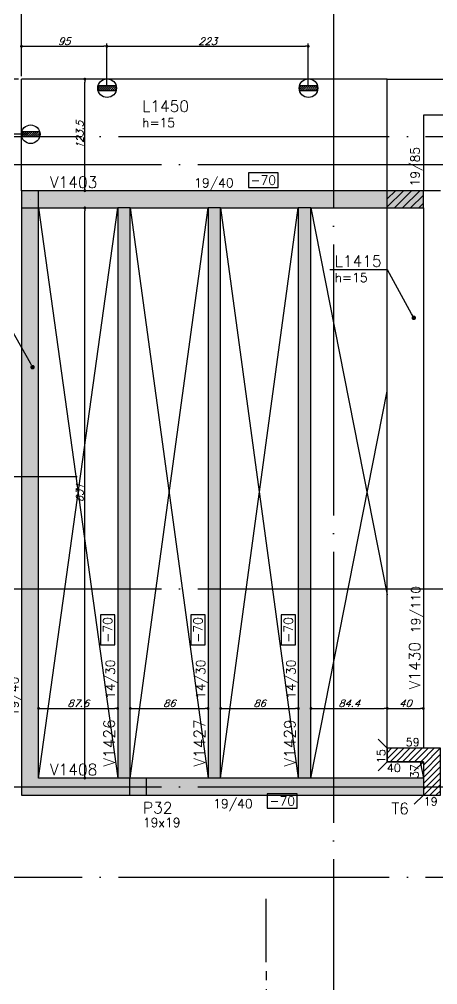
# Model space of a CAD drawing. Header units: millimetres. Extents: x -2290 to 5505, y -2157 to 2343.
# Drawn here: x -1607 to -1144, y 436 to 1504 of the extents above; entities that cross this region are included whole.
import ezdxf
from ezdxf import colors
from ezdxf.entities.mleader import LeaderData, LeaderLine
from ezdxf.enums import TextEntityAlignment as Align
from ezdxf.math import Vec2, Vec3

# ---------------------------------------------------------------- set-up
doc = ezdxf.new("R2010")
doc.units = ezdxf.units.MM
doc.header["$LTSCALE"] = 50
doc.linetypes.add('EIXO', pattern=[6.8, 6, -0.4, 0, -0.4])
for name, color, linetype in [('242', 3, 'Continuous'), ('F-ARM', 6, 'Continuous'), ('F-AUX-RED', 1, 'Continuous'), ('F-CORTE-INDICAÇÃO', 4, 'Continuous'), ('F-COTAS', 106, 'Continuous'), ('F-COTAS ANCORAGEM', 106, 'Continuous'), ('F-EIXO', 12, 'EIXO'), ('F-LAJES', 3, 'Continuous'), ('F-LAJES-DIM', 2, 'Continuous'), ('F-LAJES-NOME', 4, 'Continuous'), ('F-MURETA', 91, 'Continuous'), ('F-PILARES-DIM', 172, 'Continuous'), ('F-PILARES-HACH', 174, 'Continuous'), ('F-PILARES-M', 170, 'Continuous'), ('F-PILARES-N', 170, 'Continuous'), ('F-PILARES-NASCE', 4, 'Continuous'), ('F-PILARES-NOME', 170, 'Continuous'), ('F-TEXTO', 6, 'Continuous'), ('F-VIGAS', 3, 'Continuous'), ('F-VIGAS-DIM', 2, 'Continuous'), ('F-VIGAS-NOME', 4, 'Continuous'), ('F-VÃO', 1, 'Continuous')]:
    doc.layers.add(name, color=color, linetype=linetype)
doc.layers.add('F-DESNIVEL-6', color=7, linetype='Continuous', true_color=0xffdebd)
doc.styles.add('CP-TEXT-INCL', font='simplex.shx', dxfattribs={"oblique": 20})
doc.styles.add('MCP', font='simplex.shx')
doc.styles.add('ROMANS', font='simplex.shx')
doc.styles.get("Standard").update_dxf_attribs({"font": 'simplex.shx'})
doc.dimstyles.new('CP-COTAS-50', dxfattribs={"dimscale": 0.64, "dimtxt": 12.5, "dimasz": 5, "dimexe": 5, "dimexo": 5, "dimgap": 2.5, "dimtad": 1, "dimdec": 1, "dimdsep": 46, "dimtxsty": 'CP-TEXT-INCL', "dimblk1": 'DOT', "dimblk2": 'DOT', "dimsah": 1, "dimcen": 9, "dimclrd": 256, "dimclre": 256, "dimclrt": 256, "dimadec": 0, "dimazin": 0, "dimtfac": 1, "dimtdec": 1, "dimtmove": 2, "dimatfit": 3, "dimldrblk": 'DOT', "dimfxl": 0, "dimtolj": 1, "dimarcsym": 0})

# ---------------------------------------------------------------- blocks, each defined once
blk = doc.blocks.new('*U92')
at = {"layer": 'F-VIGAS-DIM', "color": 1}
blk.add_lwpolyline([(0, 0), (33, 0), (33, 16), (0, 16)], close=True, dxfattribs=at)
at = {"layer": 'F-VIGAS-DIM', "style": 'MCP'}
blk.add_attdef('DIM', text='', height=10, dxfattribs=at).set_placement((16.5, 8), align=Align.MIDDLE_CENTER)
blk = doc.blocks.new('*U93')
at = {"layer": 'F-VIGAS-DIM', "color": 1}
blk.add_lwpolyline([(0, 0), (33, 0), (33, 16), (0, 16)], close=True, dxfattribs=at)
at = {"layer": 'F-VIGAS-DIM', "style": 'MCP'}
blk.add_attdef('DIM', text='', height=10, dxfattribs=at).set_placement((16.5, 8), align=Align.MIDDLE_CENTER)
blk = doc.blocks.new('*U94')
at = {"layer": 'F-VIGAS-DIM', "color": 1}
blk.add_lwpolyline([(0, 0), (33, 0), (33, 16), (0, 16)], close=True, dxfattribs=at)
at = {"layer": 'F-VIGAS-DIM', "style": 'MCP'}
blk.add_attdef('DIM', text='', height=10, dxfattribs=at).set_placement((16.5, 8), align=Align.MIDDLE_CENTER)
blk = doc.blocks.new('*U96')
at = {"layer": 'F-VIGAS-DIM', "color": 1}
blk.add_lwpolyline([(0, 0), (33, 0), (33, 16), (0, 16)], close=True, dxfattribs=at)
at = {"layer": 'F-VIGAS-DIM', "style": 'MCP'}
blk.add_attdef('DIM', text='', height=10, dxfattribs=at).set_placement((16.5, 8), align=Align.MIDDLE_CENTER)
blk = doc.blocks.new('*U71')
at = {"layer": 'F-VIGAS-DIM', "color": 1}
blk.add_lwpolyline([(0, 0), (33, 0), (33, 16), (0, 16)], close=True, dxfattribs=at)
at = {"layer": 'F-VIGAS-DIM', "style": 'MCP'}
blk.add_attdef('DIM', text='', height=10, dxfattribs=at).set_placement((16.5, 8), align=Align.MIDDLE_CENTER)
blk = doc.blocks.new('*U67')
at = {"layer": 'F-CORTE-INDICAÇÃO'}
for p, q in [((-100, 0), (-170, 0)), ((-80, 0), (-90, 0)), ((-70, 0), (0, 0))]:
    blk.add_line(p, q, dxfattribs=at)
blk.add_lwpolyline([(-112, 6, 0.802585), (-111.2, 9.8), (-140, 23.3), (-168.8, 9.8, 0.802585), (-168, 6)], format="xyb", close=True, dxfattribs=at)
at = {"layer": 'F-CORTE-INDICAÇÃO', "style": 'ROMANS'}
blk.add_attdef('CORTE', text='', height=15, dxfattribs=at).set_placement((-140, 35.8), align=Align.MIDDLE_CENTER)
at = {"layer": 'F-CORTE-INDICAÇÃO', "color": 2, "style": 'ROMANS'}
blk.add_attdef('FOLHA', text='', height=12, dxfattribs=at).set_placement((-140, -10), align=Align.MIDDLE_CENTER)
blk = doc.blocks.new('*U63')
at = {"layer": 'F-CORTE-INDICAÇÃO'}
for p, q in [((-100, 0), (-170, 0)), ((-80, 0), (-90, 0)), ((-70, 0), (0, 0))]:
    blk.add_line(p, q, dxfattribs=at)
blk.add_lwpolyline([(-112, 6, 0.802585), (-111.2, 9.8), (-140, 23.3), (-168.8, 9.8, 0.802585), (-168, 6)], format="xyb", close=True, dxfattribs=at)
at = {"layer": 'F-CORTE-INDICAÇÃO', "style": 'ROMANS'}
blk.add_attdef('CORTE', text='', height=15, dxfattribs=at).set_placement((-140, 35.8), align=Align.MIDDLE_CENTER)
at = {"layer": 'F-CORTE-INDICAÇÃO', "color": 2, "style": 'ROMANS'}
blk.add_attdef('FOLHA', text='', height=12, dxfattribs=at).set_placement((-140, -10), align=Align.MIDDLE_CENTER)
blk = doc.blocks.new('*U50')
at = {"layer": 'F-EIXO'}
blk.add_line((0, 0), (5086.4, 0), dxfattribs=at)
at = {"layer": 'F-TEXTO', "style": 'ROMANS'}
blk.add_attdef('EIXO', text='', height=17.5, dxfattribs=at).set_placement((-28.2, 0), align=Align.MIDDLE_CENTER)
blk = doc.blocks.new('*U51')
at = {"layer": 'F-EIXO'}
blk.add_line((0, 0), (5174.4, 0), dxfattribs=at)
at = {"layer": 'F-TEXTO', "style": 'ROMANS'}
blk.add_attdef('EIXO', text='', height=17.5, dxfattribs=at).set_placement((-28.2, 0), align=Align.MIDDLE_CENTER)
blk = doc.blocks.new('*U40')
at = {"layer": 'F-EIXO'}
blk.add_line((0, 0), (5086.4, 0), dxfattribs=at)
at = {"layer": 'F-TEXTO', "style": 'ROMANS'}
blk.add_attdef('EIXO', text='', height=17.5, dxfattribs=at).set_placement((-28.2, 0), align=Align.MIDDLE_CENTER)
blk = doc.blocks.new('*U41')
at = {"layer": 'F-EIXO'}
blk.add_line((0, 0), (5086.4, 0), dxfattribs=at)
at = {"layer": 'F-TEXTO', "style": 'ROMANS'}
blk.add_attdef('EIXO', text='', height=17.5, dxfattribs=at).set_placement((-28.2, 0), align=Align.MIDDLE_CENTER)
blk = doc.blocks.new('*U45')
at = {"layer": 'F-EIXO'}
blk.add_line((0, 0), (5174.4, 0), dxfattribs=at)
at = {"layer": 'F-TEXTO', "style": 'ROMANS'}
blk.add_attdef('EIXO', text='', height=17.5, dxfattribs=at).set_placement((-28.2, 0), align=Align.MIDDLE_CENTER)
blk = doc.blocks.new('*U22')
at = {"layer": 'F-EIXO'}
blk.add_line((0, 0), (0, -2961.1), dxfattribs=at)
at = {"layer": 'F-TEXTO', "style": 'ROMANS'}
blk.add_attdef('EIXO', text='', height=17.5, rotation=360, dxfattribs=at).set_placement((0, 28.2), align=Align.MIDDLE_CENTER)
blk = doc.blocks.new('_DOT')
at = {"color": 0, "linetype": 'ByBlock'}
blk.add_line((-0.5, 0), (-1, 0), dxfattribs=at)
at = {"color": 0, "linetype": 'ByBlock', "const_width": 0.5}
blk.add_lwpolyline([(-0.25, 0, 1), (0.25, 0, 1)], format="xyb", close=True, dxfattribs=at)
blk = doc.blocks.new('*D112')
at = {"layer": 'DEFPOINTS', "color": 0, "linetype": 'Continuous', "transparency": 16777216}
for p in [(-1534.8, 1295.5), (-1534.8, 1295.5), (-1534.8, 664.5)]:
    blk.add_point(p, dxfattribs=at)
at = {"layer": 'F-COTAS', "linetype": 'Continuous', "lineweight": -2, "transparency": 16777216}
blk.add_line((-1534.8, 667.7), (-1534.8, 1292.3), dxfattribs=at)
at = {"layer": 'F-COTAS', "linetype": 'Continuous', "lineweight": -2, "transparency": 16777216, "xscale": 3.2, "yscale": 3.2, "zscale": 3.2}
for p, rotation in [((-1534.8, 1295.5), 90), ((-1534.8, 664.5), 270)]:
    blk.add_blockref('_DOT', p, dxfattribs=dict(at, rotation=rotation))
at = {"layer": 'F-COTAS', "linetype": 'Continuous', "transparency": 16777216, "insert": (-1540.4, 980), "char_height": 8, "attachment_point": 5, "rotation": 90, "style": 'CP-TEXT-INCL'}
blk.add_mtext('\\A1;631', dxfattribs=at)
blk = doc.blocks.new('*D113')
at = {"layer": 'DEFPOINTS', "color": 0, "linetype": 'Continuous', "transparency": 16777216}
for p in [(-1534.8, 1438), (-1534.8, 1438), (-1534.8, 1314.5)]:
    blk.add_point(p, dxfattribs=at)
at = {"layer": 'F-COTAS', "linetype": 'Continuous', "lineweight": -2, "transparency": 16777216}
blk.add_line((-1534.8, 1317.7), (-1534.8, 1434.8), dxfattribs=at)
at = {"layer": 'F-COTAS', "linetype": 'Continuous', "lineweight": -2, "transparency": 16777216, "xscale": 3.2, "yscale": 3.2, "zscale": 3.2}
for p, rotation in [((-1534.8, 1438), 90), ((-1534.8, 1314.5), 270)]:
    blk.add_blockref('_DOT', p, dxfattribs=dict(at, rotation=rotation))
at = {"layer": 'F-COTAS', "linetype": 'Continuous', "transparency": 16777216, "insert": (-1540.4, 1376.2), "char_height": 8, "attachment_point": 5, "rotation": 90, "style": 'CP-TEXT-INCL'}
blk.add_mtext('\\A1;123.5', dxfattribs=at)
blk = doc.blocks.new('*D195')
at = {"layer": 'DEFPOINTS', "color": 0, "linetype": 'Continuous', "transparency": 16777216}
for p in [(-1586, 741.6), (-1498.4, 741.6), (-1498.4, 741.6)]:
    blk.add_point(p, dxfattribs=at)
at = {"layer": 'F-COTAS', "linetype": 'Continuous', "lineweight": -2, "transparency": 16777216}
blk.add_line((-1582.8, 741.6), (-1501.6, 741.6), dxfattribs=at)
at = {"layer": 'F-COTAS', "linetype": 'Continuous', "lineweight": -2, "transparency": 16777216, "xscale": 3.2, "yscale": 3.2, "zscale": 3.2, "rotation": 180}
blk.add_blockref('_DOT', (-1586, 741.6), dxfattribs=at)
at = {"layer": 'F-COTAS', "linetype": 'Continuous', "lineweight": -2, "transparency": 16777216, "xscale": 3.2, "yscale": 3.2, "zscale": 3.2}
blk.add_blockref('_DOT', (-1498.4, 741.6), dxfattribs=at)
at = {"layer": 'F-COTAS', "linetype": 'Continuous', "transparency": 16777216, "insert": (-1542.2, 747.2), "char_height": 8, "attachment_point": 5, "style": 'CP-TEXT-INCL'}
blk.add_mtext('\\A1;87.6', dxfattribs=at)
blk = doc.blocks.new('*D196')
at = {"layer": 'DEFPOINTS', "color": 0, "linetype": 'Continuous', "transparency": 16777216}
for p in [(-1484.4, 741.6), (-1398.4, 741.6), (-1398.4, 741.6)]:
    blk.add_point(p, dxfattribs=at)
at = {"layer": 'F-COTAS', "linetype": 'Continuous', "lineweight": -2, "transparency": 16777216}
blk.add_line((-1481.2, 741.6), (-1401.6, 741.6), dxfattribs=at)
at = {"layer": 'F-COTAS', "linetype": 'Continuous', "lineweight": -2, "transparency": 16777216, "xscale": 3.2, "yscale": 3.2, "zscale": 3.2, "rotation": 180}
blk.add_blockref('_DOT', (-1484.4, 741.6), dxfattribs=at)
at = {"layer": 'F-COTAS', "linetype": 'Continuous', "lineweight": -2, "transparency": 16777216, "xscale": 3.2, "yscale": 3.2, "zscale": 3.2}
blk.add_blockref('_DOT', (-1398.4, 741.6), dxfattribs=at)
at = {"layer": 'F-COTAS', "linetype": 'Continuous', "transparency": 16777216, "insert": (-1441.4, 747.2), "char_height": 8, "attachment_point": 5, "style": 'CP-TEXT-INCL'}
blk.add_mtext('\\A1;86', dxfattribs=at)
blk = doc.blocks.new('*D197')
at = {"layer": 'DEFPOINTS', "color": 0, "linetype": 'Continuous', "transparency": 16777216}
for p in [(-1384.4, 741.6), (-1298.4, 741.6), (-1298.4, 741.6)]:
    blk.add_point(p, dxfattribs=at)
at = {"layer": 'F-COTAS', "linetype": 'Continuous', "lineweight": -2, "transparency": 16777216}
blk.add_line((-1381.2, 741.6), (-1301.6, 741.6), dxfattribs=at)
at = {"layer": 'F-COTAS', "linetype": 'Continuous', "lineweight": -2, "transparency": 16777216, "xscale": 3.2, "yscale": 3.2, "zscale": 3.2, "rotation": 180}
blk.add_blockref('_DOT', (-1384.4, 741.6), dxfattribs=at)
at = {"layer": 'F-COTAS', "linetype": 'Continuous', "lineweight": -2, "transparency": 16777216, "xscale": 3.2, "yscale": 3.2, "zscale": 3.2}
blk.add_blockref('_DOT', (-1298.4, 741.6), dxfattribs=at)
at = {"layer": 'F-COTAS', "linetype": 'Continuous', "transparency": 16777216, "insert": (-1341.4, 747.2), "char_height": 8, "attachment_point": 5, "style": 'CP-TEXT-INCL'}
blk.add_mtext('\\A1;86', dxfattribs=at)
blk = doc.blocks.new('*D198')
at = {"layer": 'DEFPOINTS', "color": 0, "linetype": 'Continuous', "transparency": 16777216}
for p in [(-1284.4, 741.6), (-1200, 741.6), (-1200, 741.6)]:
    blk.add_point(p, dxfattribs=at)
at = {"layer": 'F-COTAS', "linetype": 'Continuous', "lineweight": -2, "transparency": 16777216}
blk.add_line((-1281.2, 741.6), (-1203.2, 741.6), dxfattribs=at)
at = {"layer": 'F-COTAS', "linetype": 'Continuous', "lineweight": -2, "transparency": 16777216, "xscale": 3.2, "yscale": 3.2, "zscale": 3.2, "rotation": 180}
blk.add_blockref('_DOT', (-1284.4, 741.6), dxfattribs=at)
at = {"layer": 'F-COTAS', "linetype": 'Continuous', "lineweight": -2, "transparency": 16777216, "xscale": 3.2, "yscale": 3.2, "zscale": 3.2}
blk.add_blockref('_DOT', (-1200, 741.6), dxfattribs=at)
at = {"layer": 'F-COTAS', "linetype": 'Continuous', "transparency": 16777216, "insert": (-1242.2, 747.2), "char_height": 8, "attachment_point": 5, "style": 'CP-TEXT-INCL'}
blk.add_mtext('\\A1;84.4', dxfattribs=at)
blk = doc.blocks.new('*D199')
at = {"layer": 'DEFPOINTS', "color": 0, "linetype": 'Continuous', "transparency": 16777216}
for p in [(-1200, 741.6), (-1160, 741.6), (-1160, 741.6)]:
    blk.add_point(p, dxfattribs=at)
at = {"layer": 'F-COTAS', "linetype": 'Continuous', "lineweight": -2, "transparency": 16777216}
blk.add_line((-1196.8, 741.6), (-1163.2, 741.6), dxfattribs=at)
at = {"layer": 'F-COTAS', "linetype": 'Continuous', "lineweight": -2, "transparency": 16777216, "xscale": 3.2, "yscale": 3.2, "zscale": 3.2, "rotation": 180}
blk.add_blockref('_DOT', (-1200, 741.6), dxfattribs=at)
at = {"layer": 'F-COTAS', "linetype": 'Continuous', "lineweight": -2, "transparency": 16777216, "xscale": 3.2, "yscale": 3.2, "zscale": 3.2}
blk.add_blockref('_DOT', (-1160, 741.6), dxfattribs=at)
at = {"layer": 'F-COTAS', "linetype": 'Continuous', "transparency": 16777216, "insert": (-1180, 747.2), "char_height": 8, "attachment_point": 5, "style": 'CP-TEXT-INCL'}
blk.add_mtext('\\A1;40', dxfattribs=at)
blk = doc.blocks.new('*D275')
at = {"layer": 'DEFPOINTS', "color": 0, "transparency": 16777216}
for p in [(3070, 1784), (-1605, 1438), (3070, 1438)]:
    blk.add_point(p, dxfattribs=at)
at = {"layer": 'F-COTAS', "lineweight": -2, "transparency": 16777216}
for p, q in [((-1605, 1441.2), (-1605, 1787.2)), ((3070, 1441.2), (3070, 1787.2)), ((-1601.8, 1784), (3066.8, 1784))]:
    blk.add_line(p, q, dxfattribs=at)
at = {"layer": 'F-COTAS', "lineweight": -2, "transparency": 16777216, "xscale": 3.2, "yscale": 3.2, "zscale": 3.2, "rotation": 180}
blk.add_blockref('_DOT', (-1605, 1784), dxfattribs=at)
at = {"layer": 'F-COTAS', "lineweight": -2, "transparency": 16777216, "xscale": 3.2, "yscale": 3.2, "zscale": 3.2}
blk.add_blockref('_DOT', (3070, 1784), dxfattribs=at)
at = {"layer": 'F-COTAS', "transparency": 16777216, "insert": (732.5, 1789.6), "char_height": 8, "attachment_point": 5, "style": 'CP-TEXT-INCL'}
blk.add_mtext('\\A1;4675', dxfattribs=at)
blk = doc.blocks.new('*D295')
at = {"layer": 'DEFPOINTS', "color": 0, "transparency": 16777216}
for p in [(-1733, 1438), (-1605, 1438), (-1389, -579)]:
    blk.add_point(p, dxfattribs=at)
at = {"layer": 'F-COTAS', "lineweight": -2, "transparency": 16777216}
for p, q in [((-1608.2, 1438), (-1736.2, 1438)), ((-1733, -575.8), (-1733, 1434.8)), ((-1392.2, -579), (-1736.2, -579))]:
    blk.add_line(p, q, dxfattribs=at)
at = {"layer": 'F-COTAS', "lineweight": -2, "transparency": 16777216, "xscale": 3.2, "yscale": 3.2, "zscale": 3.2}
for p, rotation in [((-1733, 1438), 90), ((-1733, -579), 270)]:
    blk.add_blockref('_DOT', p, dxfattribs=dict(at, rotation=rotation))
at = {"layer": 'F-COTAS', "transparency": 16777216, "insert": (-1738.6, 429.5), "char_height": 8, "attachment_point": 5, "rotation": 90, "style": 'CP-TEXT-INCL'}
blk.add_mtext('\\A1;2017', dxfattribs=at)
blk = doc.blocks.new('*D664')
at = {"layer": 'DEFPOINTS', "color": 0, "transparency": 16777216}
for p in [(-1632.4, 1438), (-1605, 1438), (-1595, 1377)]:
    blk.add_point(p, dxfattribs=at)
at = {"layer": 'F-COTAS ANCORAGEM', "lineweight": -2, "transparency": 16777216}
for p, q in [((-1608.2, 1438), (-1635.6, 1438)), ((-1632.4, 1380.2), (-1632.4, 1434.8)), ((-1598.2, 1377), (-1635.6, 1377))]:
    blk.add_line(p, q, dxfattribs=at)
at = {"layer": 'F-COTAS ANCORAGEM', "lineweight": -2, "transparency": 16777216, "xscale": 3.2, "yscale": 3.2, "zscale": 3.2}
for p, rotation in [((-1632.4, 1438), 90), ((-1632.4, 1377), 270)]:
    blk.add_blockref('_DOT', p, dxfattribs=dict(at, rotation=rotation))
at = {"layer": 'F-COTAS ANCORAGEM', "transparency": 16777216, "insert": (-1638, 1407.5), "char_height": 8, "attachment_point": 5, "rotation": 90, "style": 'CP-TEXT-INCL'}
blk.add_mtext('\\A1;61', dxfattribs=at)
blk = doc.blocks.new('*D665')
at = {"layer": 'DEFPOINTS', "color": 0, "transparency": 16777216}
for p in [(-1510.4, 1474.3), (-1605, 1438), (-1510.4, 1428)]:
    blk.add_point(p, dxfattribs=at)
at = {"layer": 'F-COTAS ANCORAGEM', "lineweight": -2, "transparency": 16777216}
for p, q in [((-1605, 1441.2), (-1605, 1477.5)), ((-1510.4, 1431.2), (-1510.4, 1477.5)), ((-1601.8, 1474.3), (-1513.6, 1474.3))]:
    blk.add_line(p, q, dxfattribs=at)
at = {"layer": 'F-COTAS ANCORAGEM', "lineweight": -2, "transparency": 16777216, "xscale": 3.2, "yscale": 3.2, "zscale": 3.2, "rotation": 180}
blk.add_blockref('_DOT', (-1605, 1474.3), dxfattribs=at)
at = {"layer": 'F-COTAS ANCORAGEM', "lineweight": -2, "transparency": 16777216, "xscale": 3.2, "yscale": 3.2, "zscale": 3.2}
blk.add_blockref('_DOT', (-1510.4, 1474.3), dxfattribs=at)
at = {"layer": 'F-COTAS ANCORAGEM', "transparency": 16777216, "insert": (-1557.7, 1479.9), "char_height": 8, "attachment_point": 5, "style": 'CP-TEXT-INCL'}
blk.add_mtext('\\A1;95', dxfattribs=at)
blk = doc.blocks.new('*D666')
at = {"layer": 'DEFPOINTS', "color": 0, "transparency": 16777216}
for p in [(-1287.4, 1474.3), (-1510.4, 1428), (-1287.4, 1428)]:
    blk.add_point(p, dxfattribs=at)
at = {"layer": 'F-COTAS ANCORAGEM', "lineweight": -2, "transparency": 16777216}
for p, q in [((-1510.4, 1431.2), (-1510.4, 1477.5)), ((-1287.4, 1431.2), (-1287.4, 1477.5)), ((-1507.2, 1474.3), (-1290.6, 1474.3))]:
    blk.add_line(p, q, dxfattribs=at)
at = {"layer": 'F-COTAS ANCORAGEM', "lineweight": -2, "transparency": 16777216, "xscale": 3.2, "yscale": 3.2, "zscale": 3.2, "rotation": 180}
blk.add_blockref('_DOT', (-1510.4, 1474.3), dxfattribs=at)
at = {"layer": 'F-COTAS ANCORAGEM', "lineweight": -2, "transparency": 16777216, "xscale": 3.2, "yscale": 3.2, "zscale": 3.2}
blk.add_blockref('_DOT', (-1287.4, 1474.3), dxfattribs=at)
at = {"layer": 'F-COTAS ANCORAGEM', "transparency": 16777216, "insert": (-1398.9, 1479.9), "char_height": 8, "attachment_point": 5, "style": 'CP-TEXT-INCL'}
blk.add_mtext('\\A1;223', dxfattribs=at)
blk = doc.blocks.new('PONTO ANCORAGEM_EST')
at = {"layer": 'F-ARM'}
h = blk.add_hatch(dxfattribs=at)
h.set_pattern_fill('ANSI31', color=2, scale=0.5)
h.paths.add_polyline_path([(-1159.6, 5937.1), (-1179.6, 5937.1), (-1179.6, 5932.1), (-1159.6, 5932.1)])
at = {"layer": 'F-ARM', "color": 3, "elevation": 0}
blk.add_lwpolyline([(-1179.6, 5932.1), (-1159.6, 5932.1), (-1159.6, 5937.1), (-1179.6, 5937.1)], close=True, dxfattribs=at)
at = {"layer": 'F-ARM', "color": 3}
blk.add_circle((-1169.6, 5934.6, 0), 10.3, dxfattribs=at)

msp = doc.modelspace()

# ---------------------------------------------------------------- hatches: boundary and pattern name
at = {"layer": 'F-DESNIVEL-6', "linetype": 'Continuous'}
for points in [[(-1605, 1295.5), (-1586, 1295.5), (-1586, 1314.5), (-1605, 1314.5)], [(-1485.5, 645.5), (-1466.5, 645.5), (-1466.5, 664.5), (-1485.5, 664.5)]]:
    msp.add_hatch(color=256, dxfattribs=at).paths.add_polyline_path(points, flags=16)
at = {"layer": 'F-MURETA'}
h = msp.add_hatch(dxfattribs=at)
h.set_pattern_fill('ANSI31', color=1, scale=2)
h.paths.add_polyline_path([(-1160, 1314.5), (-1200, 1314.5), (-1200, 1295.5), (-1160, 1295.5)])
at = {"layer": 'F-PILARES-HACH', "linetype": 'Continuous'}
h = msp.add_hatch(dxfattribs=at)
h.set_pattern_fill('ANSI31', color=256, scale=1.5, style=0)
h.paths.add_polyline_path([(-1141, 697.5), (-1200, 697.5), (-1200, 682.5), (-1160, 682.5), (-1160, 645.5), (-1141, 645.5)], flags=16)

# ---------------------------------------------------------------- linework, layer by layer
at = {"layer": '242', "linetype": 'Continuous'}
for p, q in [((-1595.5, 1305), (-1595.5, 1305)), ((-1150.5, 690), (-1150.5, 690)), ((-1161.646, 678.49), (-1161.646, 678.49)), ((-1476, 655), (-1476, 655))]:
    msp.add_line(p, q, dxfattribs=at)
at = {"layer": 'F-DESNIVEL-6', "linetype": 'Continuous'}
for points in [[(-1491.429, 1295.5), (-1491.429, 1314.5), (-1585.9, 1314.5)], [(-1491.429, 1295.5), (-1585.9, 1314.5), (-1585.9, 1295.5)], [(-1491.429, 1295.5), (-1391.429, 1295.5), (-1391.429, 1314.5)], [(-1491.429, 1295.5), (-1391.429, 1314.5), (-1491.429, 1314.5)], [(-1491.429, 1295.5), (-1491.429, 1314.5), (-1491.429, 1295.5)], [(-1391.429, 1295.5), (-1291.429, 1295.5), (-1291.429, 1314.5)], [(-1391.429, 1295.5), (-1291.429, 1314.5), (-1391.429, 1314.5)], [(-1391.429, 1295.5), (-1391.429, 1314.5), (-1391.429, 1295.5)], [(-1291.429, 1295.5), (-1160, 1295.5), (-1160, 1314.5)], [(-1291.429, 1295.5), (-1160, 1314.5), (-1291.429, 1314.5)], [(-1291.429, 1295.5), (-1291.429, 1314.5), (-1291.429, 1295.5)], [(-1586, 664.5), (-1586, 1295.4), (-1605, 1295.4)], [(-1586, 664.5), (-1605, 1295.4), (-1605, 645.5)], [(-1491.429, 1295.5), (-1585.9, 1295.5), (-1491.429, 1295.5)], [(-1484.429, 664.5), (-1484.429, 1295.5), (-1498.429, 1295.5)], [(-1484.429, 664.5), (-1498.429, 1295.5), (-1498.429, 664.5)], [(-1384.429, 664.5), (-1384.429, 1295.5), (-1398.429, 1295.5)], [(-1384.429, 664.5), (-1398.429, 1295.5), (-1398.429, 664.5)], [(-1284.429, 664.5), (-1284.429, 1295.5), (-1298.429, 1295.5)], [(-1284.429, 664.5), (-1298.429, 1295.5), (-1298.429, 664.5)], [(-1605, 645.5), (-1491.429, 645.5), (-1491.429, 664.5)], [(-1605, 645.5), (-1491.429, 664.5), (-1586, 664.5)], [(-1605, 645.5), (-1586, 664.5), (-1605, 645.5)], [(-1586, 664.5), (-1605, 645.5), (-1586, 664.5)], [(-1484.429, 664.5), (-1498.429, 664.5), (-1484.429, 664.5)], [(-1491.429, 645.5), (-1485.6, 645.5), (-1485.6, 664.5)], [(-1491.429, 645.5), (-1485.6, 664.5), (-1491.429, 664.5)], [(-1491.429, 645.5), (-1491.429, 664.5), (-1491.429, 645.5)], [(-1391.429, 645.5), (-1391.429, 664.5), (-1466.4, 664.5)], [(-1391.429, 645.5), (-1466.4, 664.5), (-1466.4, 645.5)], [(-1384.429, 664.5), (-1398.429, 664.5), (-1384.429, 664.5)], [(-1391.429, 645.5), (-1291.429, 645.5), (-1291.429, 664.5)], [(-1391.429, 645.5), (-1291.429, 664.5), (-1391.429, 664.5)], [(-1391.429, 645.5), (-1391.429, 664.5), (-1391.429, 645.5)], [(-1284.429, 664.5), (-1298.429, 664.5), (-1284.429, 664.5)], [(-1291.429, 645.5), (-1160, 645.5), (-1160, 664.5)], [(-1291.429, 645.5), (-1160, 664.5), (-1291.429, 664.5)], [(-1291.429, 645.5), (-1291.429, 664.5), (-1291.429, 645.5)], [(-1391.429, 645.5), (-1466.4, 645.5), (-1391.429, 645.5)]]:
    msp.add_solid(points, dxfattribs=at)
at = {"layer": 'F-LAJES', "linetype": 'Continuous'}
for p, q in [((-1200, 1438), (-1605, 1438)), ((-1605, 1314.5), (-1605, 1438)), ((-1200, 682.5), (-1200, 1438)), ((-1200, 1438), (1081, 1438)), ((-1160, 682.5), (-1200, 682.5))]:
    msp.add_line(p, q, dxfattribs=at)
at = {"layer": 'F-MURETA', "color": 2}
for p, q in [((-1200, 1295.5), (-1200, 1314.5)), ((-1160, 1314.5), (-1200, 1314.5)), ((-1160, 1295.5), (-1160, 1314.5)), ((-1200, 1295.5), (-1160, 1295.5))]:
    msp.add_line(p, q, dxfattribs=at)
at = {"layer": 'F-PILARES-M', "linetype": 'Continuous'}
for points in [[(-1605, 1295.5), (-1586, 1295.5), (-1586, 1314.5), (-1605, 1314.5), (-1605, 1295.5)], [(-1485.5, 645.5), (-1466.5, 645.5), (-1466.5, 664.5), (-1485.5, 664.5), (-1485.5, 645.5)]]:
    msp.add_lwpolyline(points, dxfattribs=at)
at = {"layer": 'F-PILARES-N', "linetype": 'Continuous'}
msp.add_lwpolyline([(-1141, 697.5), (-1200, 697.5), (-1200, 682.5), (-1160, 682.5), (-1160, 645.5), (-1141, 645.5), (-1141, 697.5)], dxfattribs=at)
at = {"layer": 'F-PILARES-NASCE', "linetype": 'Continuous'}
for p, q in [((-1200, 697.5), (-1210, 707.5)), ((-1200, 682.5), (-1210, 672.5)), ((-1160, 682.5), (-1170, 672.5)), ((-1160, 645.5), (-1170, 635.5))]:
    msp.add_line(p, q, dxfattribs=at)
at = {"layer": 'F-VIGAS'}
for points in [[(-1160, 1398), (-1160, 1314.5)], [(-1089.995, 1398), (-1160, 1398)], [(-1491.429, 1314.5), (-1586, 1314.5)], [(-1391.429, 1314.5), (-1491.429, 1314.5)], [(-1291.429, 1314.5), (-1391.429, 1314.5)], [(-1160, 1314.5), (-1291.429, 1314.5)], [(-1141, 1314.5), (-1160, 1314.5)], [(-1605, 1295.5), (-1605, 645.5)], [(-1586, 1295.5), (-1498.429, 1295.5)], [(-1586, 664.5), (-1586, 1295.5)], [(-1498.429, 1295.5), (-1498.429, 664.5)], [(-1484.429, 1295.5), (-1498.429, 1295.5)], [(-1484.429, 1295.5), (-1398.429, 1295.5)], [(-1484.429, 664.5), (-1484.429, 1295.5)], [(-1398.429, 1295.5), (-1398.429, 664.5)], [(-1384.429, 1295.5), (-1398.429, 1295.5)], [(-1384.429, 1295.5), (-1298.429, 1295.5)], [(-1384.429, 664.5), (-1384.429, 1295.5)], [(-1298.429, 1295.5), (-1298.429, 664.5)], [(-1284.429, 1295.5), (-1298.429, 1295.5)], [(-1284.429, 1295.5), (-1160, 1295.5)], [(-1284.429, 664.5), (-1284.429, 1295.5)], [(-1160, 1295.5), (-1160, 697.5)], [(-1498.429, 664.5), (-1586, 664.5)], [(-1484.429, 664.5), (-1498.429, 664.5)], [(-1485.5, 664.5), (-1484.429, 664.5)], [(-1398.429, 664.5), (-1466.5, 664.5)], [(-1384.429, 664.5), (-1398.429, 664.5)], [(-1298.429, 664.5), (-1384.429, 664.5)], [(-1284.429, 664.5), (-1298.429, 664.5)], [(-1160, 664.5), (-1284.429, 664.5)], [(-1605, 645.5), (-1491.429, 645.5)], [(-1491.429, 645.5), (-1485.5, 645.5)], [(-1466.5, 645.5), (-1391.429, 645.5)], [(-1391.429, 645.5), (-1291.429, 645.5)], [(-1291.429, 645.5), (-1160, 645.5)]]:
    msp.add_lwpolyline(points, dxfattribs=at)
at = {"layer": 'F-VÃO'}
for p, q in [((-1586, 664.5), (-1498.429, 1295.5)), ((-1586, 1295.5), (-1498.429, 664.5)), ((-1484.429, 664.5), (-1398.429, 1295.5)), ((-1484.429, 1295.5), (-1398.429, 664.5)), ((-1384.429, 664.5), (-1298.429, 1295.5)), ((-1384.429, 1295.5), (-1298.429, 664.5)), ((-1284.429, 1295.5), (-1200, 867.347)), ((-1284.429, 664.5), (-1200, 1092.653)), ((-1163.549, 682.5), (-1160, 664.5))]:
    msp.add_line(p, q, dxfattribs=at)

# ---------------------------------------------------------------- block references
at = {"layer": 'F-ARM'}
for p in [(-340.541, -4506.595, 0), (-117.541, -4506.595, 0), (-425.139, -4557.595, 0)]:
    msp.add_blockref('PONTO ANCORAGEM_EST', p, dxfattribs=at)
at = {"layer": 'F-CORTE-INDICAÇÃO', "linetype": 'Continuous'}
ref = msp.add_blockref('*U67', (-1543.286, 998.135), dxfattribs=at)
ref.add_attrib('CORTE', '1', dxfattribs={"height": 15, "style": 'ROMANS'}).set_placement((-1683.286, 1033.898), align=Align.MIDDLE_CENTER)
ref = msp.add_blockref('*U63', (-1334.199, 530.849), dxfattribs=dict(at, rotation=90))
ref.add_attrib('CORTE', '3', dxfattribs={"height": 15, "rotation": 90, "style": 'ROMANS'}).set_placement((-1369.962, 390.849), align=Align.MIDDLE_CENTER)
at = {"layer": 'F-EIXO', "linetype": 'Continuous'}
for name, p in [('*U22', (-1259.5, 1935.283)), ('*U45', (-1837.782, 1374.5)), ('*U41', (-1749.828, 1343.5)), ('*U40', (-1749.828, 874)), ('*U50', (-1749.828, 655)), ('*U51', (-1837.782, 555))]:
    msp.add_blockref(name, p, dxfattribs=at)
at = {"layer": 'F-VIGAS-DIM', "linetype": 'Continuous'}
for name, p in [('*U96', (-1353.775, 1318.198)), ('*U71', (-1332.743, 631.22))]:
    msp.add_blockref(name, p, dxfattribs=at).add_auto_attribs({'DIM': '-70'})
at = {"layer": 'F-VIGAS-DIM', "linetype": 'Continuous', "rotation": 90}
for name, p in [('*U92', (-1501.554, 812)), ('*U94', (-1401.554, 812)), ('*U93', (-1301.554, 812))]:
    msp.add_blockref(name, p, dxfattribs=at).add_auto_attribs({'DIM': '-70'})

# ---------------------------------------------------------------- texts
at = {"layer": 'F-LAJES-DIM', "linetype": 'Continuous', "style": 'MCP'}
for p in [(-1471.355, 1384.802), (-1258.189, 1213.416)]:
    msp.add_text('h=15', height=10, dxfattribs=at).set_placement(p)
at = {"layer": 'F-LAJES-NOME', "linetype": 'Continuous', "style": 'MCP'}
for s, p in [('L1450', (-1471.355, 1401.802)), ('L1415', (-1258.189, 1230.416))]:
    msp.add_text(s, height=12.5, dxfattribs=at).set_placement(p)
at = {"layer": 'F-PILARES-DIM', "linetype": 'Continuous', "style": 'MCP'}
for s, height, p in [('59', 9, (-1179.5, 699.75)), ('40', 9, (-1200.32, 671.312)), ('19', 9, (-1159.5, 634.25)), ('19x19', 10, (-1470.377, 610.339))]:
    msp.add_text(s, height=height, dxfattribs=at).set_placement(p)
for s, p in [('15', (-1202.25, 681)), ('37', (-1165.231, 664.5))]:
    msp.add_text(s, height=9, rotation=90, dxfattribs=at).set_placement(p)
at = {"layer": 'F-PILARES-NOME', "linetype": 'Continuous', "style": 'MCP'}
for s, p in [('P32', (-1470.377, 625.339)), ('T6', (-1195.286, 624.47))]:
    msp.add_text(s, height=12.5, dxfattribs=at).set_placement(p)
at = {"layer": 'F-VIGAS-DIM', "linetype": 'Continuous', "style": 'MCP'}
for s, p in [('19/85', (-1164.132, 1319.225)), ('19/110', (-1163.349, 824.952)), ('14/30', (-1501.554, 752)), ('14/30', (-1401.554, 752)), ('14/30', (-1301.554, 752)), ('19/40', (-1608.125, 733))]:
    msp.add_text(s, height=10, rotation=90, dxfattribs=at).set_placement(p)
for p in [(-1413.774, 1318.198), (-1392.743, 631.22)]:
    msp.add_text('19/40', height=10, dxfattribs=at).set_placement(p)
at = {"layer": 'F-VIGAS-NOME', "linetype": 'Continuous', "style": 'MCP'}
for s, p in [('V1403', (-1573.5, 1317.625)), ('V1408', (-1573.5, 667.625))]:
    msp.add_text(s, height=12.5, dxfattribs=at).set_placement(p)
for s, p in [('V1430', (-1163.349, 762.565)), ('V1426', (-1501.554, 677)), ('V1427', (-1401.554, 677)), ('V1429', (-1301.554, 677))]:
    msp.add_text(s, height=12.5, rotation=90, dxfattribs=at).set_placement(p)

# ---------------------------------------------------------------- dimensions: what is measured, and where the dimension line sits
at = {"layer": 'F-COTAS'}
dim = msp.add_linear_dim(base=(3070, 1784.04), p1=(-1605, 1438), p2=(3070, 1438), dimstyle='CP-COTAS-50', override={"dimfxl": 7.5}, dxfattribs=at)
dim.commit()
dim.dimension.update_dxf_attribs({"geometry": '*D275', "text_midpoint": (732.5, 1789.64)})
dim = msp.add_linear_dim(base=(-1733.003, 1438), p1=(-1389, -579), p2=(-1605, 1438), angle=90, dimstyle='CP-COTAS-50', override={"dimfxl": 7.5}, dxfattribs=at)
dim.commit()
dim.dimension.update_dxf_attribs({"geometry": '*D295', "text_midpoint": (-1738.603, 429.5)})
at = {"layer": 'F-COTAS', "linetype": 'Continuous'}
for base, p1, p2, angle, picture, middle in [((-1534.839, 1438), (-1534.839, 1314.5), (-1534.839, 1438), 270, '*D113', (-1540.439, 1376.25)), ((-1534.839, 1295.5), (-1534.839, 664.5), (-1534.839, 1295.5), 270, '*D112', (-1540.439, 980)), ((-1498.429, 741.642), (-1586, 741.642), (-1498.429, 741.642), 180, '*D195', (-1542.214, 747.242)), ((-1398.429, 741.642), (-1484.429, 741.642), (-1398.429, 741.642), 180, '*D196', (-1441.429, 747.242)), ((-1298.429, 741.642), (-1384.429, 741.642), (-1298.429, 741.642), 180, '*D197', (-1341.429, 747.242)), ((-1200, 741.642), (-1284.429, 741.642), (-1200, 741.642), 180, '*D198', (-1242.214, 747.242)), ((-1160, 741.642), (-1200, 741.642), (-1160, 741.642), 180, '*D199', (-1180, 747.242))]:
    dim = msp.add_linear_dim(base=base, p1=p1, p2=p2, angle=angle, dimstyle='CP-COTAS-50', dxfattribs=at)
    dim.commit()
    dim.dimension.update_dxf_attribs({"geometry": picture, "text_midpoint": middle})
at = {"layer": 'F-COTAS ANCORAGEM'}
for base, p1, p2, picture, middle in [((-1510.402, 1474.279), (-1605, 1438), (-1510.402, 1428), '*D665', (-1557.701, 1479.879)), ((-1287.402, 1474.279), (-1510.402, 1428), (-1287.402, 1428), '*D666', (-1398.902, 1479.879))]:
    dim = msp.add_linear_dim(base=base, p1=p1, p2=p2, dimstyle='CP-COTAS-50', override={"dimdec": 0, "dimfxl": 7.5}, dxfattribs=at)
    dim.commit()
    dim.dimension.update_dxf_attribs({"geometry": picture, "text_midpoint": middle})
dim = msp.add_linear_dim(base=(-1632.418, 1438), p1=(-1595, 1377), p2=(-1605, 1438), angle=90, dimstyle='CP-COTAS-50', override={"dimdec": 0, "dimfxl": 7.5}, dxfattribs=at)
dim.commit()
dim.dimension.update_dxf_attribs({"geometry": '*D664', "text_midpoint": (-1638.018, 1407.5)})

# ---------------------------------------------------------------- leaders
at = {"layer": 'F-AUX-RED', "linetype": 'Continuous'}
ml = msp.add_multileader_mtext('Standard', dxfattribs=at)
ml.set_content('', color=256)
ml.set_leader_properties()
ml.set_arrow_properties(name='DOT')
ml.build(insert=Vec2(0, 0))
ml.multileader.update_dxf_attribs({"text_right_attachment_type": 6, "dogleg_length": 0.36, "arrow_head_size": 5})
ctx = ml.context
ctx.base_point, ctx.char_height, ctx.arrow_head_size, ctx.landing_gap_size, ctx.plane_origin = Vec3(-1263.51, 1227.005), 0.18, 5, 0.09, Vec3(-1170.593, 1173.847)
ctx.right_attachment, ctx.text_align_type = 6, 2
notes = []
notes.append((ctx, [(0, (1, 1, 0), (-1199.719, 1226.915), (-1, 0), 63.611, [(0, [(-1170.593, 1173.847)], 0, [])])]))
ctx.mtext.insert, ctx.mtext.alignment, ctx.mtext.flow_direction = Vec3(-1263.42, 1227.095), 3, 5
ml = msp.add_multileader_mtext('Standard', dxfattribs=at)
ml.set_content('', color=256)
ml.set_leader_properties()
ml.set_arrow_properties(name='DOT')
ml.build(insert=Vec2(0, 0))
ml.multileader.update_dxf_attribs({"text_right_attachment_type": 6, "dogleg_length": 0.36, "arrow_head_size": 5})
ctx = ml.context
ctx.base_point, ctx.char_height, ctx.arrow_head_size, ctx.landing_gap_size, ctx.plane_origin = Vec3(-1639.779, 1160.192), 0.18, 5, 0.09, Vec3(-1592.667, 1119.21)
ctx.right_attachment, ctx.text_align_type = 6, 2
notes.append((ctx, [(0, (1, 1, 0), (-1615.475, 1160.102), (-1, 0), 24.124, [(0, [(-1592.667, 1119.21)], 0, [])])]))
ctx.mtext.insert, ctx.mtext.alignment, ctx.mtext.flow_direction = Vec3(-1639.689, 1160.282), 3, 5
for ctx, leaders in notes:
    for number, flags, end, landing, length, lines in leaders:
        leader = LeaderData()
        leader.index, (leader.has_last_leader_line, leader.has_dogleg_vector, leader.attachment_direction) = number, flags
        leader.last_leader_point, leader.dogleg_vector, leader.dogleg_length = Vec3(end), Vec3(landing), length
        for number, points, colour, breaks in lines:
            line = LeaderLine()
            line.index, line.vertices, line.color, line.breaks = number, Vec3.list(points), colors.encode_raw_color(colour), breaks
            leader.lines.append(line)
        ctx.leaders.append(leader)

doc.saveas('drawing.dxf')
